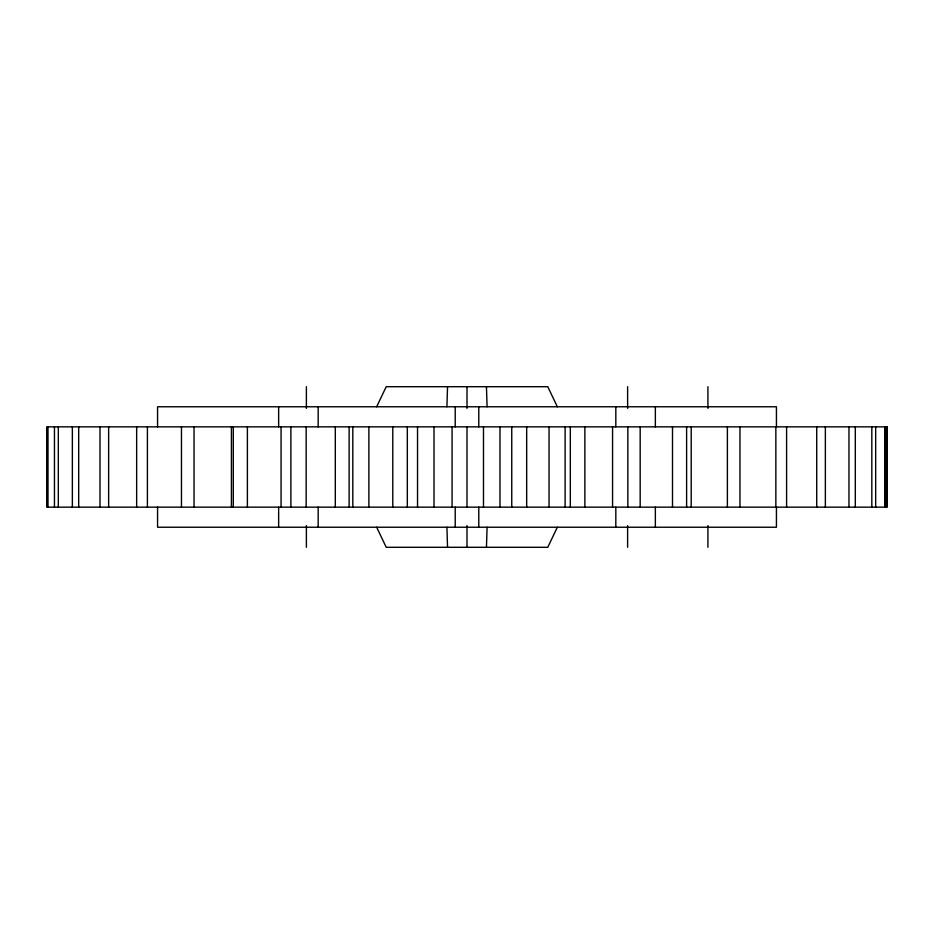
<?xml version="1.0" encoding="UTF-8"?>
<svg xmlns="http://www.w3.org/2000/svg" width="934" height="934" viewBox="0 0 934 934"><rect width="100%" height="100%" fill="white"/><g stroke="black" fill="none" stroke-linecap="round" stroke-linejoin="round"><path stroke-width="1.4" d="M446.919 406.769L447.538 386.699M486.462 547.301L487.081 527.231M376.659 406.769L386.232 386.699L547.768 386.699L557.341 406.769M557.341 527.231L547.768 547.301L386.232 547.301L376.659 527.231M486.462 386.699L487.081 406.769M446.919 527.231L447.538 547.301M886.004 426.85L886.004 507.15M884.708 426.85L884.708 507.15M875.683 426.85L875.683 507.15M871.819 426.85L871.819 507.15M855.311 426.85L855.311 507.15M848.971 426.85L848.971 507.15M825.364 426.85L825.364 507.15M816.725 426.85L816.725 507.15M786.591 426.85L786.591 507.15M776.434 426.85L776.434 406.769L157.566 406.769L157.566 426.85M776.434 507.15L776.434 527.231L157.566 527.231L157.566 507.15M775.85 426.85L775.85 507.15M739.961 426.85L739.961 507.15M727.388 426.85L727.388 507.15M707.914 386.699L707.914 408.403M707.914 525.597L707.914 547.301M691.207 426.85L691.207 507.15M686.607 426.85L686.607 507.15M672.503 426.85L672.503 507.15M655.353 406.769L655.353 426.85M655.353 507.15L655.353 527.231M640.175 426.85L640.175 507.15M627.846 426.85L627.846 507.15M627.613 386.699L627.613 408.403M627.613 525.597L627.613 547.301M615.821 406.769L615.821 426.85M615.821 507.15L615.821 527.231M612.564 426.85L612.564 507.15M584.871 426.85L584.871 507.15M570.324 426.85L570.324 507.15M565.117 426.85L565.117 507.15M549.04 426.85L549.04 507.15M526.671 426.85L526.671 507.15M511.75 426.85L511.75 507.15M499.982 426.85L499.982 507.15M483.485 426.85L483.485 507.15M478.78 406.769L478.78 426.85M478.78 507.15L478.78 527.231M467 386.699L467 408.403M467 426.85L467 507.15M467 525.597L467 547.301M455.22 406.769L455.22 426.85M455.22 507.15L455.22 527.231M452.079 426.85L452.079 507.15M434.018 426.85L434.018 507.15M417.533 426.85L417.533 507.15M407.329 426.85L407.329 507.15M392.782 426.85L392.782 507.15M368.883 426.85L368.883 507.15M352.807 426.85L352.807 507.15M349.129 426.85L349.129 507.15M335.306 426.85L335.306 507.15M318.179 406.769L318.179 426.85M318.179 507.15L318.179 527.231M306.387 386.699L306.387 408.403M306.387 525.597L306.387 547.301M306.154 426.85L306.154 507.15M290.883 426.85L290.883 507.15M281.064 426.85L281.064 507.15M278.647 406.769L278.647 426.85M278.647 507.15L278.647 527.231M247.393 426.85L247.393 507.15M233.29 426.85L233.29 507.15M231.41 426.85L231.41 507.15M194.038 426.85L194.038 507.15M181.465 426.85L181.465 507.15M147.409 426.85L147.409 507.15M136.656 426.85L136.656 507.15M108.636 426.85L108.636 507.15M99.996 426.85L99.996 507.15M78.69 426.85L78.69 507.15M72.362 426.85L72.362 507.15M58.317 426.85L58.317 507.15M54.452 426.85L54.452 507.15M47.996 426.85L47.996 507.15M887.3 426.85L46.7 426.85L46.7 507.15L887.3 507.15L887.3 426.85"/></g></svg>
